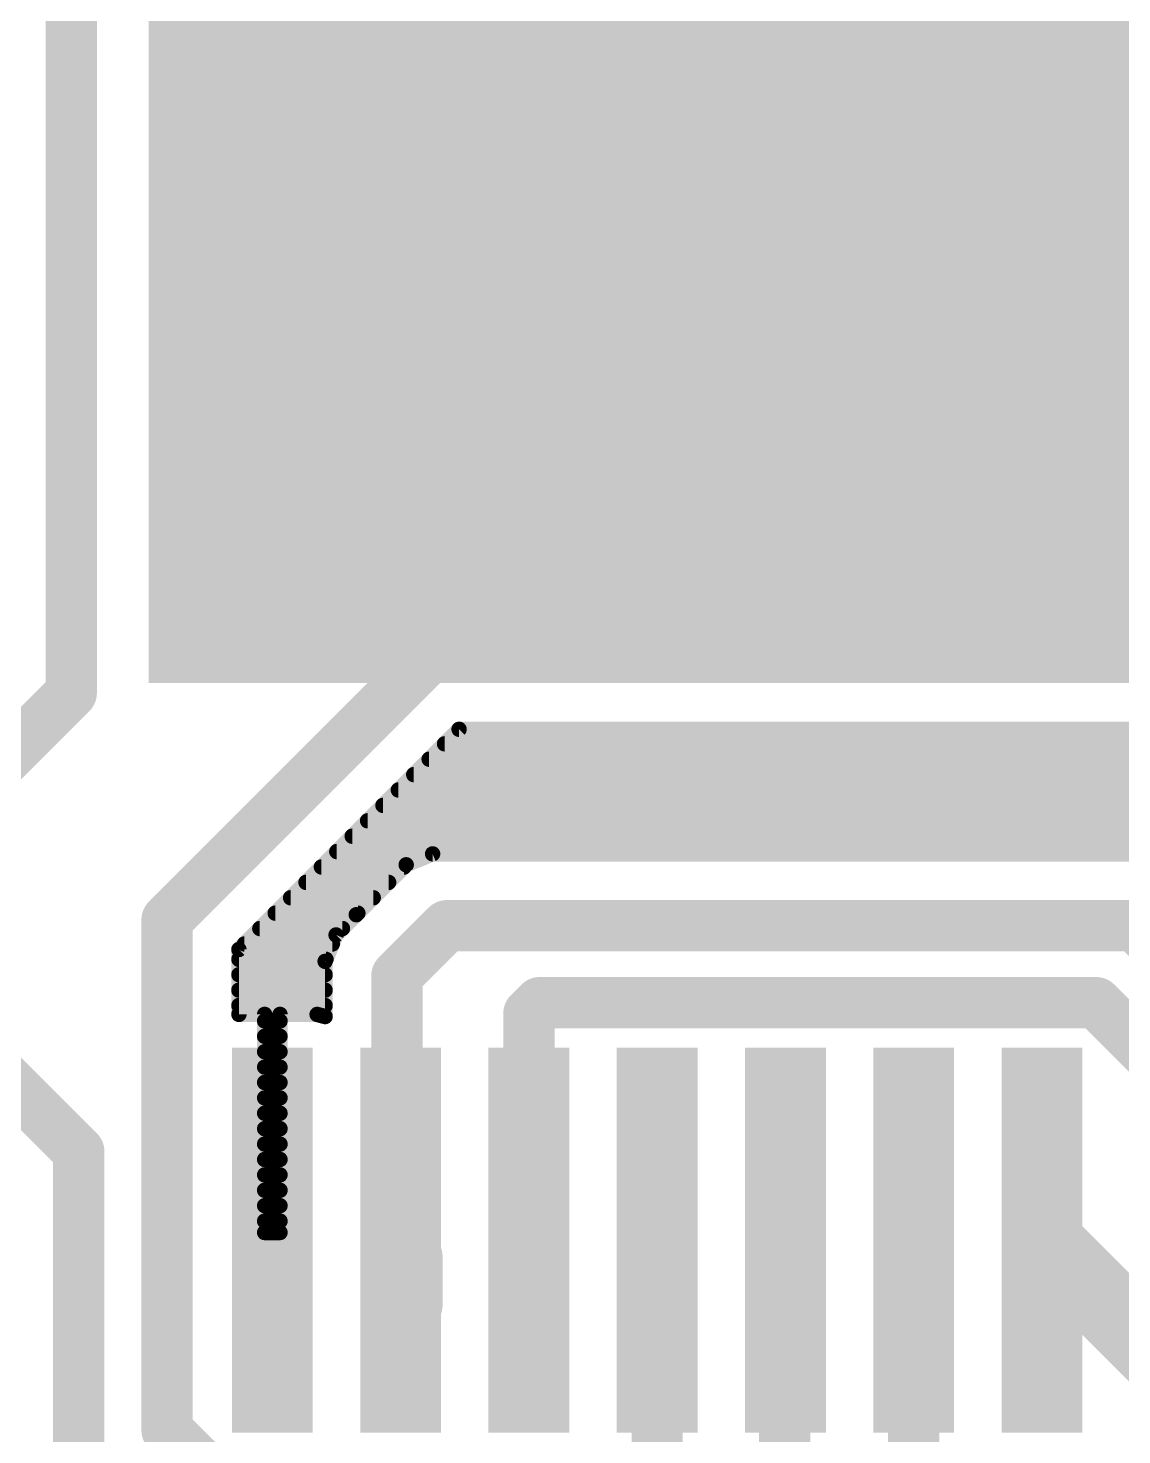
# Model space of a CAD drawing. Extents: x 1.5 to 61.1, y 27.7 to 80.1.
# Drawn here: x 31.64 to 42.47, y 46.35 to 60.27 of the extents above; entities that cross this region are included whole.
import ezdxf

# ---------------------------------------------------------------- set-up
doc = ezdxf.new("R2010")
doc.units = 0
doc.layers.add('1', color=12, linetype='CONTINUOUS')

# ---------------------------------------------------------------- blocks, each defined once
blk = doc.blocks.new('RECT')
blk.add_solid([(-0.5, -0.5), (0.5, -0.5), (-0.5, 0.5), (0.5, 0.5)])

msp = doc.modelspace()

# ---------------------------------------------------------------- linework, layer by layer
at = {"layer": '1'}
for points, const_width in [([(37.8689, 57.9337), (45.2425, 65.3073)], 1.27), ([(32.068, 53.691), (32.068, 62.1541)], 0.508), ([(37.8689, 57.9337), (37.8689, 56.2983)], 0.508), ([(37.8689, 56.2983), (33.0167, 51.4462)], 0.508), ([(30.8643, 52.4873), (32.068, 53.691)], 0.508), ([(33.7279, 51.1516), (35.9078, 53.3315)], 0.1524), ([(35.9078, 53.3315), (43.0932, 53.3315)], 0.1524), ([(35.7639, 53.1876), (43.7901, 53.1876)], 0.1524), ([(35.6115, 53.0352), (43.7901, 53.0352)], 0.1524), ([(35.4591, 52.8828), (43.7901, 52.8828)], 0.1524), ([(35.3067, 52.7304), (43.7901, 52.7304)], 0.1524), ([(35.1543, 52.578), (43.7901, 52.578)], 0.1524), ([(35.0019, 52.4256), (43.7901, 52.4256)], 0.1524), ([(34.8495, 52.2732), (43.7901, 52.2732)], 0.1524), ([(34.6971, 52.1208), (43.7901, 52.1208)], 0.1524), ([(35.6456, 52.0982), (35.3842, 51.9899)], 0.1524), ([(42.739, 52.0982), (35.6456, 52.0982)], 0.1524), ([(34.5447, 51.9684), (35.3627, 51.9684)], 0.1524), ([(35.3842, 51.9899), (34.8899, 51.4956)], 0.1524), ([(34.3923, 51.816), (35.2103, 51.816)], 0.1524), ([(29.753, 51.5414), (32.1424, 49.152)], 0.508), ([(33.0167, 51.4462), (33.0167, 46.392)], 0.508), ([(34.2399, 51.6636), (35.0579, 51.6636)], 0.1524), ([(34.0875, 51.5112), (34.9055, 51.5112)], 0.1524), ([(34.8899, 51.4956), (34.6899, 51.2956)], 0.1524), ([(35.7871, 51.387), (35.2928, 50.8927)], 0.508), ([(35.7871, 51.387), (42.5976, 51.387)], 0.508), ([(42.5976, 51.387), (43.7393, 50.2453)], 0.508), ([(33.9351, 51.3588), (34.7531, 51.3588)], 0.1524), ([(33.7827, 51.2064), (34.6529, 51.2064)], 0.1524), ([(34.6899, 51.2956), (34.5816, 51.0342)], 0.1524), ([(33.7279, 50.5089), (33.7279, 51.1516)], 0.1524), ([(33.7279, 51.054), (34.5898, 51.054)], 0.1524), ([(34.5816, 51.0342), (34.5816, 50.4876)], 0.1524), ([(35.2928, 50.8927), (35.2928, 47.8279)], 0.508), ([(33.7279, 50.9016), (34.5816, 50.9016)], 0.1524), ([(36.7055, 50.625), (36.5989, 50.5183)], 0.508), ([(36.7055, 50.625), (42.2144, 50.625)], 0.508), ([(42.2144, 50.625), (42.9773, 49.8621)], 0.508), ([(33.7279, 50.7492), (34.5816, 50.7492)], 0.1524), ([(36.5989, 50.5183), (36.5989, 48.2737)], 0.508), ([(33.7279, 50.5968), (34.5816, 50.5968)], 0.1524), ([(33.9827, 50.5089), (33.7279, 50.5089)], 0.1524), ([(33.9827, 48.3499), (33.9827, 50.5089)], 0.1524), ([(34.5023, 50.5089), (34.135, 50.5089)], 0.1524), ([(34.135, 50.5089), (34.135, 48.3499)], 0.1524), ([(34.5816, 50.4876), (34.5023, 50.5089)], 0.1524), ([(33.9827, 50.4444), (34.135, 50.4444)], 0.1524), ([(33.9827, 50.292), (34.135, 50.292)], 0.1524), ([(33.9827, 50.1396), (34.135, 50.1396)], 0.1524), ([(33.9827, 49.9872), (34.135, 49.9872)], 0.1524), ([(33.9827, 49.8348), (34.135, 49.8348)], 0.1524), ([(33.9827, 49.6824), (34.135, 49.6824)], 0.1524), ([(33.9827, 49.53), (34.135, 49.53)], 0.1524), ([(33.9827, 49.3776), (34.135, 49.3776)], 0.1524), ([(32.1424, 49.152), (32.1424, 41.8891)], 0.508), ([(33.9827, 49.2252), (34.135, 49.2252)], 0.1524), ([(33.9827, 49.0728), (34.135, 49.0728)], 0.1524), ([(33.9827, 48.9204), (34.135, 48.9204)], 0.1524), ([(33.9827, 48.768), (34.135, 48.768)], 0.1524), ([(33.9827, 48.6156), (34.135, 48.6156)], 0.1524), ([(41.6789, 48.2737), (44.2864, 45.6661)], 0.762), ([(33.9827, 48.4632), (34.135, 48.4632)], 0.1524), ([(35.4904, 48.1121), (35.3289, 48.2737)], 0.508), ([(37.8689, 46.0431), (37.8689, 48.2737)], 0.508), ([(39.1389, 48.2737), (39.1297, 48.2645)], 0.508), ([(39.1297, 48.2645), (39.1297, 39.835)], 0.508), ([(40.4089, 48.2737), (40.4089, 41.866)], 0.508), ([(34.135, 48.3499), (33.9827, 48.3499)], 0.1524), ([(35.4904, 47.6303), (35.4904, 48.1121)], 0.508), ([(35.2928, 47.8279), (35.4904, 47.6303)], 0.508), ([(33.0167, 46.392), (33.9402, 45.4685)], 0.508)]:
    msp.add_lwpolyline(points, dxfattribs=dict(at, const_width=const_width))
for points, const_width in [([(37.6444, 58.1582, 1), (38.0934, 57.7092)], 0.635), ([(37.9959, 57.9337, 1), (37.7419, 57.9337)], 0.254), ([(37.9587, 56.2085, 1), (37.7791, 56.3881)], 0.254), ([(37.7419, 56.2983, 1), (37.9959, 56.2983)], 0.254), ([(32.1578, 53.6012, 1), (31.9782, 53.7808)], 0.254), ([(31.941, 53.691, 1), (32.195, 53.691)], 0.254), ([(35.9078, 53.3696, 1), (35.9078, 53.2934)], 0.0762), ([(35.9347, 53.3045, 1), (35.8808, 53.3584)], 0.0762), ([(35.7639, 53.2257, 1), (35.7639, 53.1495)], 0.0762), ([(35.6115, 53.0733, 1), (35.6115, 52.9971)], 0.0762), ([(35.4591, 52.9209, 1), (35.4591, 52.8447)], 0.0762), ([(35.3067, 52.7685, 1), (35.3067, 52.6923)], 0.0762), ([(35.1543, 52.6161, 1), (35.1543, 52.5399)], 0.0762), ([(35.0019, 52.4637, 1), (35.0019, 52.3875)], 0.0762), ([(34.8495, 52.3113, 1), (34.8495, 52.2351)], 0.0762), ([(34.6971, 52.1589, 1), (34.6971, 52.0827)], 0.0762), ([(35.6456, 52.1363, 1), (35.6456, 52.0601)], 0.0762), ([(35.6602, 52.063, 1), (35.631, 52.1334)], 0.0762), ([(34.5447, 52.0065, 1), (34.5447, 51.9303)], 0.0762), ([(35.3696, 52.0251, 1), (35.3988, 51.9547)], 0.0762), ([(35.4112, 51.963, 1), (35.3573, 52.0169)], 0.0762), ([(35.3627, 51.9303, 1), (35.3627, 52.0065)], 0.0762), ([(34.3923, 51.8541, 1), (34.3923, 51.7779)], 0.0762), ([(35.2103, 51.7779, 1), (35.2103, 51.8541)], 0.0762), ([(33.1437, 51.4462, 1), (32.8897, 51.4462)], 0.254), ([(34.2399, 51.7017, 1), (34.2399, 51.6255)], 0.0762), ([(35.0579, 51.6255, 1), (35.0579, 51.7017)], 0.0762), ([(32.9269, 51.536, 1), (33.1065, 51.3564)], 0.254), ([(34.0875, 51.5493, 1), (34.0875, 51.4731)], 0.0762), ([(34.863, 51.5226, 1), (34.9169, 51.4687)], 0.0762), ([(34.9169, 51.4687, 1), (34.863, 51.5226)], 0.0762), ([(34.9055, 51.4731, 1), (34.9055, 51.5493)], 0.0762), ([(35.7871, 51.514, 1), (35.7871, 51.26)], 0.254), ([(35.8769, 51.2972, 1), (35.6973, 51.4768)], 0.254), ([(42.6874, 51.4768, 1), (42.5078, 51.2972)], 0.254), ([(33.9351, 51.3969, 1), (33.9351, 51.3207)], 0.0762), ([(34.7531, 51.3207, 1), (34.7531, 51.3969)], 0.0762), ([(33.7827, 51.2445, 1), (33.7827, 51.1683)], 0.0762), ([(34.6629, 51.3225, 1), (34.7168, 51.2686)], 0.0762), ([(34.6529, 51.1683, 1), (34.6529, 51.2445)], 0.0762), ([(34.7251, 51.281, 1), (34.6547, 51.3101)], 0.0762), ([(33.766, 51.1516, 1), (33.6898, 51.1516)], 0.0762), ([(33.701, 51.1785, 1), (33.7548, 51.1246)], 0.0762), ([(33.7279, 51.0921, 1), (33.7279, 51.0159)], 0.0762), ([(34.6197, 51.0342, 1), (34.5435, 51.0342)], 0.0762), ([(34.5898, 51.0159, 1), (34.5898, 51.0921)], 0.0762), ([(35.4198, 50.8927, 1), (35.1658, 50.8927)], 0.254), ([(35.203, 50.9825, 1), (35.3826, 50.8029)], 0.254), ([(33.7279, 50.9397, 1), (33.7279, 50.8635)], 0.0762), ([(34.5464, 51.0488, 1), (34.6168, 51.0196)], 0.0762), ([(34.5816, 50.8635, 1), (34.5816, 50.9397)], 0.0762), ([(36.7055, 50.752, 1), (36.7055, 50.498)], 0.254), ([(36.7953, 50.5352, 1), (36.6157, 50.7148)], 0.254), ([(42.3042, 50.7148, 1), (42.1246, 50.5352)], 0.254), ([(42.2144, 50.498, 1), (42.2144, 50.752)], 0.254), ([(33.7279, 50.7873, 1), (33.7279, 50.7111)], 0.0762), ([(34.5816, 50.7111, 1), (34.5816, 50.7873)], 0.0762), ([(36.7259, 50.5183, 1), (36.4719, 50.5183)], 0.254), ([(36.5091, 50.6081, 1), (36.6887, 50.4285)], 0.254), ([(33.7279, 50.6349, 1), (33.7279, 50.5587)], 0.0762), ([(33.7279, 50.547, 1), (33.7279, 50.4708)], 0.0762), ([(34.0208, 50.5089, 1), (33.9446, 50.5089)], 0.0762), ([(33.9827, 50.4708, 1), (33.9827, 50.547)], 0.0762), ([(34.135, 50.547, 1), (34.135, 50.4708)], 0.0762), ([(34.1731, 50.5089, 1), (34.0969, 50.5089)], 0.0762), ([(34.5122, 50.5457, 1), (34.4925, 50.4721)], 0.0762), ([(34.5023, 50.4708, 1), (34.5023, 50.547)], 0.0762), ([(34.5717, 50.4508, 1), (34.5915, 50.5244)], 0.0762), ([(34.5816, 50.5587, 1), (34.5816, 50.6349)], 0.0762), ([(33.6898, 50.5089, 1), (33.766, 50.5089)], 0.0762), ([(33.9827, 50.4825, 1), (33.9827, 50.4063)], 0.0762), ([(34.135, 50.4063, 1), (34.135, 50.4825)], 0.0762), ([(34.5435, 50.4876, 1), (34.6197, 50.4876)], 0.0762), ([(33.9827, 50.3301, 1), (33.9827, 50.2539)], 0.0762), ([(34.135, 50.2539, 1), (34.135, 50.3301)], 0.0762), ([(33.9827, 50.1777, 1), (33.9827, 50.1015)], 0.0762), ([(34.135, 50.1015, 1), (34.135, 50.1777)], 0.0762), ([(33.9827, 50.0253, 1), (33.9827, 49.9491)], 0.0762), ([(34.135, 49.9491, 1), (34.135, 50.0253)], 0.0762), ([(33.9827, 49.8729, 1), (33.9827, 49.7967)], 0.0762), ([(34.135, 49.7967, 1), (34.135, 49.8729)], 0.0762), ([(33.9827, 49.7205, 1), (33.9827, 49.6443)], 0.0762), ([(34.135, 49.6443, 1), (34.135, 49.7205)], 0.0762), ([(33.9827, 49.5681, 1), (33.9827, 49.4919)], 0.0762), ([(34.135, 49.4919, 1), (34.135, 49.5681)], 0.0762), ([(33.9827, 49.4157, 1), (33.9827, 49.3395)], 0.0762), ([(34.135, 49.3395, 1), (34.135, 49.4157)], 0.0762), ([(32.2694, 49.152, 1), (32.0154, 49.152)], 0.254), ([(32.0526, 49.0622, 1), (32.2322, 49.2418)], 0.254), ([(33.9827, 49.2633, 1), (33.9827, 49.1871)], 0.0762), ([(34.135, 49.1871, 1), (34.135, 49.2633)], 0.0762), ([(33.9827, 49.1109, 1), (33.9827, 49.0347)], 0.0762), ([(34.135, 49.0347, 1), (34.135, 49.1109)], 0.0762), ([(33.9827, 48.9585, 1), (33.9827, 48.8823)], 0.0762), ([(34.135, 48.8823, 1), (34.135, 48.9585)], 0.0762), ([(33.9827, 48.8061, 1), (33.9827, 48.7299)], 0.0762), ([(34.135, 48.7299, 1), (34.135, 48.8061)], 0.0762), ([(33.9827, 48.6537, 1), (33.9827, 48.5775)], 0.0762), ([(34.135, 48.5775, 1), (34.135, 48.6537)], 0.0762), ([(41.8136, 48.4084, 1), (41.5442, 48.139)], 0.381), ([(33.9827, 48.5013, 1), (33.9827, 48.4251)], 0.0762), ([(34.135, 48.4251, 1), (34.135, 48.5013)], 0.0762), ([(35.4187, 48.3635, 1), (35.2391, 48.1839)], 0.254), ([(37.9959, 48.2737, 1), (37.7419, 48.2737)], 0.254), ([(39.2567, 48.2645, 1), (39.0027, 48.2645)], 0.254), ([(39.0399, 48.3543, 1), (39.2195, 48.1747)], 0.254), ([(39.2287, 48.1839, 1), (39.0491, 48.3635)], 0.254), ([(40.5359, 48.2737, 1), (40.2819, 48.2737)], 0.254), ([(33.9827, 48.388, 1), (33.9827, 48.3118)], 0.0762), ([(33.9446, 48.3499, 1), (34.0208, 48.3499)], 0.0762), ([(34.0969, 48.3499, 1), (34.1731, 48.3499)], 0.0762), ([(34.135, 48.3118, 1), (34.135, 48.388)], 0.0762), ([(35.6174, 48.1121, 1), (35.3634, 48.1121)], 0.254), ([(35.4006, 48.0223, 1), (35.5802, 48.2019)], 0.254), ([(36.4719, 48.2737, 1), (36.7259, 48.2737)], 0.254), ([(35.3826, 47.9177, 1), (35.203, 47.7381)], 0.254), ([(35.1658, 47.8279, 1), (35.4198, 47.8279)], 0.254), ([(35.4006, 47.5405, 1), (35.5802, 47.7201)], 0.254), ([(35.3634, 47.6303, 1), (35.6174, 47.6303)], 0.254), ([(33.1065, 46.4818, 1), (32.9269, 46.3022)], 0.254), ([(32.8897, 46.392, 1), (33.1437, 46.392)], 0.254)]:
    msp.add_lwpolyline(points, format="xyb", dxfattribs=dict(at, const_width=const_width))

# ---------------------------------------------------------------- block references
at = {"layer": '1', "rotation": 90}
for p, xscale, yscale in [((37.8689, 57.9337), 8.29, 10.07), ((34.0589, 48.2737), 3.81, 0.8), ((35.3289, 48.2737), 3.81, 0.8), ((36.5989, 48.2737), 3.81, 0.8), ((37.8689, 48.2737), 3.81, 0.8), ((39.1389, 48.2737), 3.81, 0.8), ((40.4089, 48.2737), 3.81, 0.8), ((41.6789, 48.2737), 3.81, 0.8)]:
    msp.add_blockref('RECT', p, dxfattribs=dict(at, xscale=xscale, yscale=yscale))

doc.saveas('drawing.dxf')
